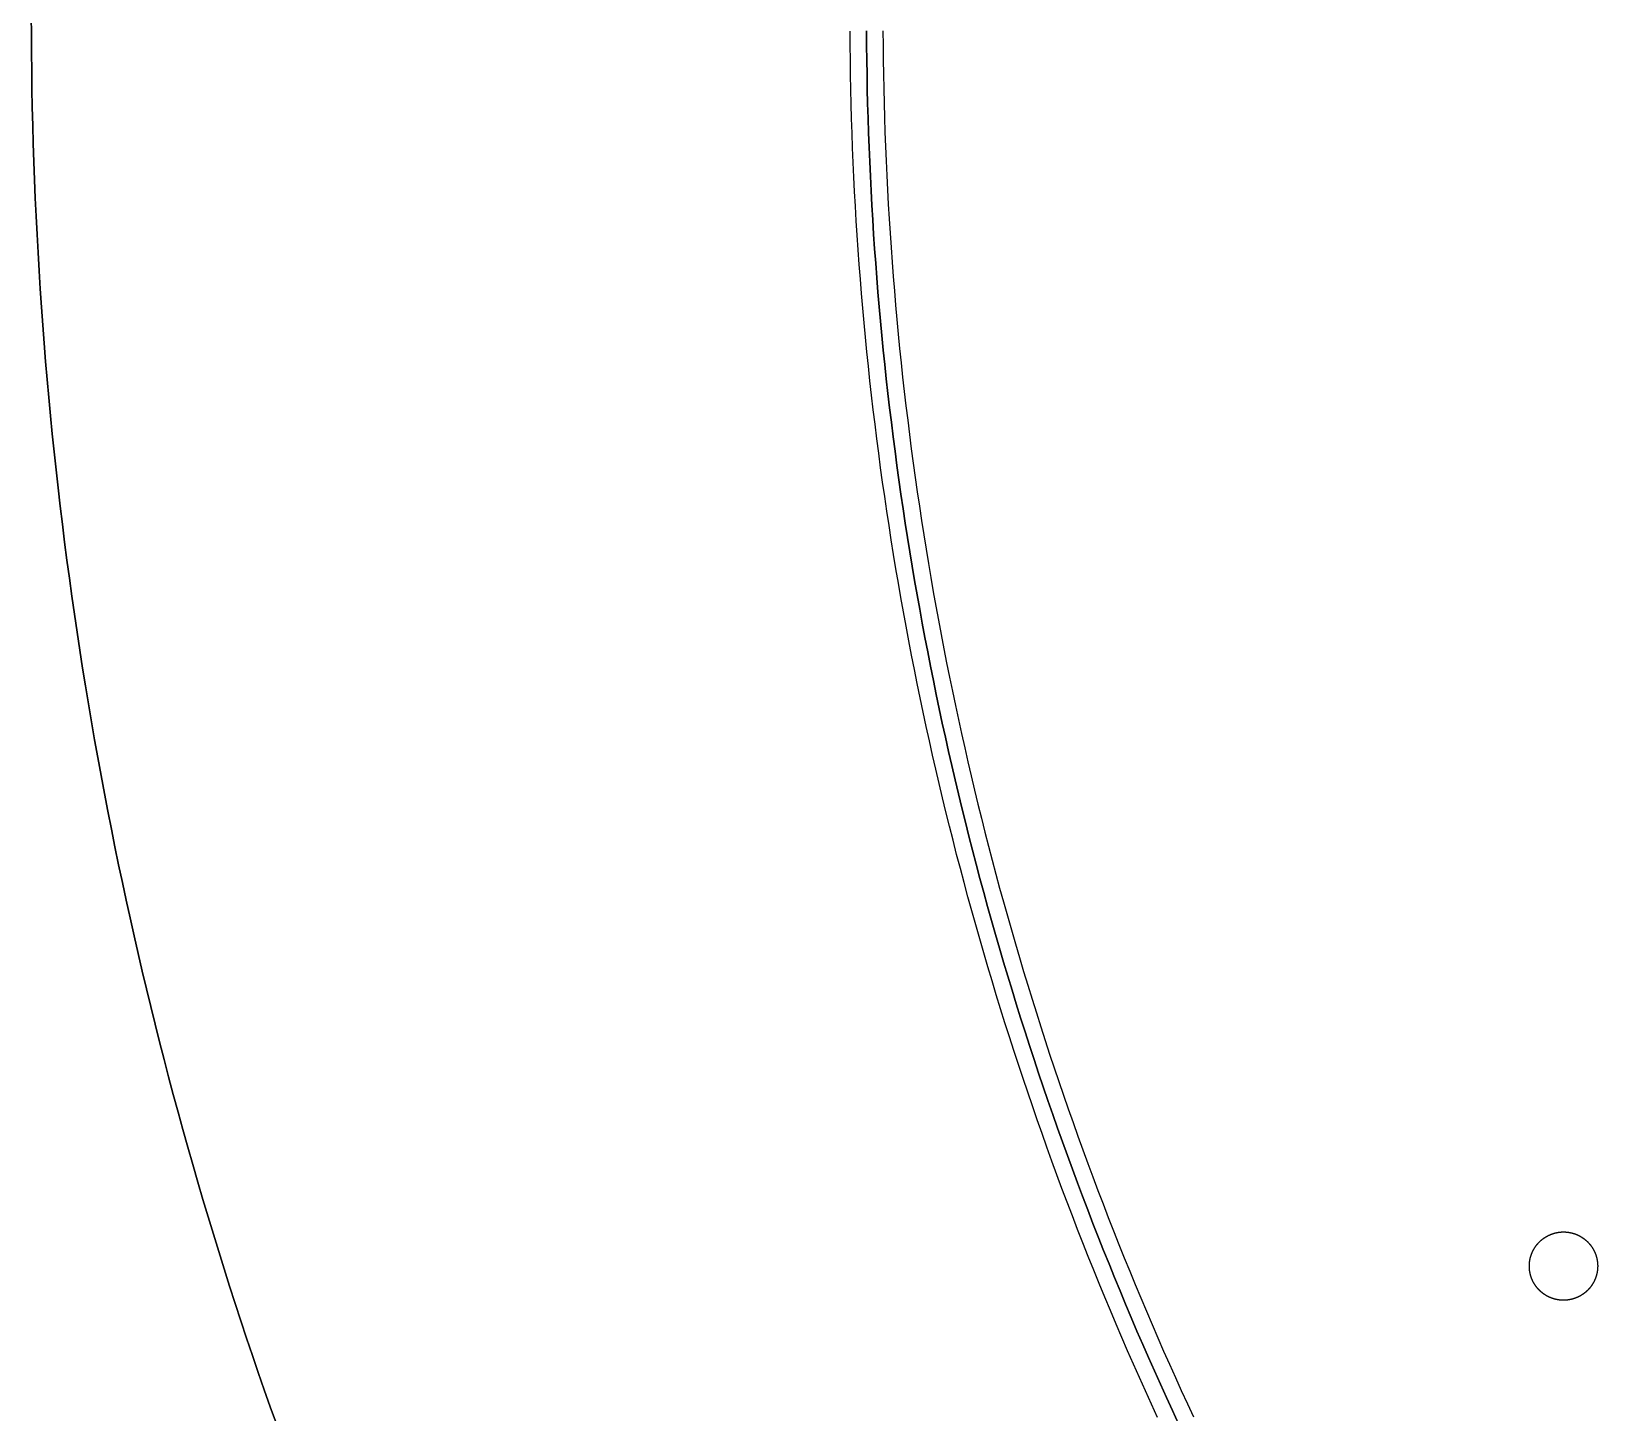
# Model space of a CAD drawing. Header units: millimetres. Extents: x -200 to 200, y -200 to 200.
# Drawn here: x -200 to -124.8, y -67 to -0.7 of the extents above; entities that cross this region are included whole.
import ezdxf

# ---------------------------------------------------------------- set-up
doc = ezdxf.new("R2010")
doc.units = ezdxf.units.MM
for name, color, linetype in [('DOTS_BLUE', 5, 'Continuous'), ('LINES', 6, 'Continuous'), ('OUTLINE', 7, 'Continuous'), ('ZONE_V1', 1, 'Continuous'), ('ZONE_V2', 2, 'Continuous')]:
    doc.layers.add(name, color=color, linetype=linetype)

msp = doc.modelspace()

# ---------------------------------------------------------------- linework, layer by layer
at = {"layer": 'DOTS_BLUE'}
msp.add_lwpolyline([(-124.778, -60.002), (-124.778, -60.009), (-124.778, -60.017), (-124.778, -60.024), (-124.778, -60.031), (-124.778, -60.038), (-124.779, -60.045), (-124.779, -60.052), (-124.779, -60.059), (-124.779, -60.067), (-124.78, -60.074), (-124.78, -60.081), (-124.781, -60.088), (-124.781, -60.095), (-124.781, -60.102), (-124.782, -60.109), (-124.782, -60.117), (-124.783, -60.124), (-124.784, -60.131), (-124.784, -60.138), (-124.785, -60.145), (-124.785, -60.152), (-124.786, -60.159), (-124.787, -60.166), (-124.788, -60.174), (-124.788, -60.181), (-124.789, -60.188), (-124.79, -60.195), (-124.791, -60.202), (-124.792, -60.209), (-124.793, -60.216), (-124.794, -60.223), (-124.795, -60.23), (-124.796, -60.237), (-124.797, -60.245), (-124.798, -60.252), (-124.799, -60.259), (-124.8, -60.266), (-124.802, -60.273), (-124.803, -60.28), (-124.804, -60.287), (-124.805, -60.294), (-124.807, -60.301), (-124.808, -60.308), (-124.809, -60.315), (-124.811, -60.322), (-124.812, -60.329), (-124.814, -60.336), (-124.815, -60.343), (-124.817, -60.35), (-124.818, -60.357), (-124.82, -60.364), (-124.822, -60.371), (-124.823, -60.378), (-124.825, -60.385), (-124.827, -60.392), (-124.828, -60.399), (-124.83, -60.406), (-124.832, -60.413), (-124.834, -60.419), (-124.836, -60.426), (-124.838, -60.433), (-124.839, -60.44), (-124.841, -60.447), (-124.843, -60.454), (-124.845, -60.461), (-124.847, -60.468), (-124.85, -60.475), (-124.852, -60.481), (-124.854, -60.488), (-124.856, -60.495), (-124.858, -60.502), (-124.86, -60.509), (-124.863, -60.515), (-124.865, -60.522), (-124.867, -60.529), (-124.87, -60.536), (-124.872, -60.542), (-124.874, -60.549), (-124.877, -60.556), (-124.879, -60.563), (-124.882, -60.569), (-124.884, -60.576), (-124.887, -60.583), (-124.889, -60.589), (-124.892, -60.596), (-124.895, -60.603), (-124.897, -60.609), (-124.9, -60.616), (-124.903, -60.623), (-124.905, -60.629), (-124.908, -60.636), (-124.911, -60.642), (-124.914, -60.649), (-124.917, -60.655), (-124.92, -60.662), (-124.923, -60.669), (-124.926, -60.675), (-124.929, -60.682), (-124.932, -60.688), (-124.935, -60.695), (-124.938, -60.701), (-124.941, -60.707), (-124.944, -60.714), (-124.947, -60.72), (-124.95, -60.727), (-124.953, -60.733), (-124.957, -60.74), (-124.96, -60.746), (-124.963, -60.752), (-124.966, -60.759), (-124.97, -60.765), (-124.973, -60.771), (-124.977, -60.778), (-124.98, -60.784), (-124.983, -60.79), (-124.987, -60.796), (-124.99, -60.803), (-124.994, -60.809), (-124.998, -60.815), (-125.001, -60.821), (-125.005, -60.827), (-125.008, -60.833), (-125.012, -60.84), (-125.016, -60.846), (-125.02, -60.852), (-125.023, -60.858), (-125.027, -60.864), (-125.031, -60.87), (-125.035, -60.876), (-125.039, -60.882), (-125.042, -60.888), (-125.046, -60.894), (-125.05, -60.9), (-125.054, -60.906), (-125.058, -60.912), (-125.062, -60.918), (-125.066, -60.924), (-125.07, -60.93), (-125.074, -60.936), (-125.079, -60.941), (-125.083, -60.947), (-125.087, -60.953), (-125.091, -60.959), (-125.095, -60.965), (-125.1, -60.97), (-125.104, -60.976), (-125.108, -60.982), (-125.112, -60.988), (-125.117, -60.993), (-125.121, -60.999), (-125.126, -61.005), (-125.13, -61.01), (-125.134, -61.016), (-125.139, -61.021), (-125.143, -61.027), (-125.148, -61.033), (-125.152, -61.038), (-125.157, -61.044), (-125.162, -61.049), (-125.166, -61.055), (-125.171, -61.06), (-125.175, -61.065), (-125.18, -61.071), (-125.185, -61.076), (-125.19, -61.082), (-125.194, -61.087), (-125.199, -61.092), (-125.204, -61.098), (-125.209, -61.103), (-125.214, -61.108), (-125.218, -61.113), (-125.223, -61.119), (-125.228, -61.124), (-125.233, -61.129), (-125.238, -61.134), (-125.243, -61.139), (-125.248, -61.144), (-125.253, -61.15), (-125.258, -61.155), (-125.263, -61.16), (-125.268, -61.165), (-125.273, -61.17), (-125.279, -61.175), (-125.284, -61.18), (-125.289, -61.185), (-125.294, -61.189), (-125.299, -61.194), (-125.305, -61.199), (-125.31, -61.204), (-125.315, -61.209), (-125.32, -61.214), (-125.326, -61.218), (-125.331, -61.223), (-125.337, -61.228), (-125.342, -61.233), (-125.347, -61.237), (-125.353, -61.242), (-125.358, -61.247), (-125.364, -61.251), (-125.369, -61.256), (-125.375, -61.26), (-125.38, -61.265), (-125.386, -61.269), (-125.391, -61.274), (-125.397, -61.278), (-125.403, -61.283), (-125.408, -61.287), (-125.414, -61.292), (-125.419, -61.296), (-125.425, -61.3), (-125.431, -61.305), (-125.437, -61.309), (-125.442, -61.313), (-125.448, -61.317), (-125.454, -61.322), (-125.46, -61.326), (-125.465, -61.33), (-125.471, -61.334), (-125.477, -61.338), (-125.483, -61.342), (-125.489, -61.346), (-125.495, -61.351), (-125.501, -61.355), (-125.507, -61.359), (-125.513, -61.362), (-125.519, -61.366), (-125.525, -61.37), (-125.531, -61.374), (-125.537, -61.378), (-125.543, -61.382), (-125.549, -61.386), (-125.555, -61.389), (-125.561, -61.393), (-125.567, -61.397), (-125.573, -61.401), (-125.579, -61.404), (-125.585, -61.408), (-125.592, -61.412), (-125.598, -61.415), (-125.604, -61.419), (-125.61, -61.422), (-125.616, -61.426), (-125.623, -61.429), (-125.629, -61.433), (-125.635, -61.436), (-125.642, -61.44), (-125.648, -61.443), (-125.654, -61.446), (-125.661, -61.45), (-125.667, -61.453), (-125.673, -61.456), (-125.68, -61.459), (-125.686, -61.463), (-125.692, -61.466), (-125.699, -61.469), (-125.705, -61.472), (-125.712, -61.475), (-125.718, -61.478), (-125.725, -61.481), (-125.731, -61.484), (-125.738, -61.487), (-125.744, -61.49), (-125.751, -61.493), (-125.757, -61.496), (-125.764, -61.499), (-125.77, -61.502), (-125.777, -61.505), (-125.784, -61.507), (-125.79, -61.51), (-125.797, -61.513), (-125.803, -61.515), (-125.81, -61.518), (-125.817, -61.521), (-125.823, -61.523), (-125.83, -61.526), (-125.837, -61.529), (-125.843, -61.531), (-125.85, -61.534), (-125.857, -61.536), (-125.864, -61.538), (-125.87, -61.541), (-125.877, -61.543), (-125.884, -61.546), (-125.891, -61.548), (-125.897, -61.55), (-125.904, -61.552), (-125.911, -61.555), (-125.918, -61.557), (-125.925, -61.559), (-125.931, -61.561), (-125.938, -61.563), (-125.945, -61.565), (-125.952, -61.567), (-125.959, -61.569), (-125.966, -61.571), (-125.973, -61.573), (-125.979, -61.575), (-125.986, -61.577), (-125.993, -61.579), (-126, -61.581), (-126.007, -61.583), (-126.014, -61.584), (-126.021, -61.586), (-126.028, -61.588), (-126.035, -61.59), (-126.042, -61.591), (-126.049, -61.593), (-126.056, -61.594), (-126.063, -61.596), (-126.07, -61.598), (-126.077, -61.599), (-126.084, -61.601), (-126.091, -61.602), (-126.098, -61.603), (-126.105, -61.605), (-126.112, -61.606), (-126.119, -61.607), (-126.126, -61.609), (-126.133, -61.61), (-126.14, -61.611), (-126.147, -61.612), (-126.154, -61.614), (-126.161, -61.615), (-126.168, -61.616), (-126.175, -61.617), (-126.182, -61.618), (-126.189, -61.619), (-126.197, -61.62), (-126.204, -61.621), (-126.211, -61.622), (-126.218, -61.623), (-126.225, -61.624), (-126.232, -61.624), (-126.239, -61.625), (-126.246, -61.626), (-126.253, -61.627), (-126.261, -61.627), (-126.268, -61.628), (-126.275, -61.629), (-126.282, -61.629), (-126.289, -61.63), (-126.296, -61.63), (-126.303, -61.631), (-126.31, -61.631), (-126.318, -61.632), (-126.325, -61.632), (-126.332, -61.633), (-126.339, -61.633), (-126.346, -61.633), (-126.353, -61.634), (-126.36, -61.634), (-126.368, -61.634), (-126.375, -61.634), (-126.382, -61.634), (-126.389, -61.635), (-126.396, -61.635), (-126.403, -61.635), (-126.411, -61.635), (-126.418, -61.635), (-126.425, -61.635), (-126.432, -61.635), (-126.439, -61.635), (-126.446, -61.635), (-126.453, -61.634), (-126.461, -61.634), (-126.468, -61.634), (-126.475, -61.634), (-126.482, -61.634), (-126.489, -61.633), (-126.496, -61.633), (-126.504, -61.633), (-126.511, -61.632), (-126.518, -61.632), (-126.525, -61.631), (-126.532, -61.631), (-126.539, -61.63), (-126.546, -61.63), (-126.553, -61.629), (-126.561, -61.629), (-126.568, -61.628), (-126.575, -61.627), (-126.582, -61.627), (-126.589, -61.626), (-126.596, -61.625), (-126.603, -61.624), (-126.61, -61.624), (-126.618, -61.623), (-126.625, -61.622), (-126.632, -61.621), (-126.639, -61.62), (-126.646, -61.619), (-126.653, -61.618), (-126.66, -61.617), (-126.667, -61.616), (-126.674, -61.615), (-126.681, -61.614), (-126.688, -61.612), (-126.695, -61.611), (-126.702, -61.61), (-126.709, -61.609), (-126.717, -61.607), (-126.724, -61.606), (-126.731, -61.605), (-126.738, -61.603), (-126.745, -61.602), (-126.752, -61.601), (-126.759, -61.599), (-126.766, -61.598), (-126.773, -61.596), (-126.78, -61.594), (-126.787, -61.593), (-126.794, -61.591), (-126.801, -61.59), (-126.807, -61.588), (-126.814, -61.586), (-126.821, -61.584), (-126.828, -61.583), (-126.835, -61.581), (-126.842, -61.579), (-126.849, -61.577), (-126.856, -61.575), (-126.863, -61.573), (-126.87, -61.571), (-126.877, -61.569), (-126.883, -61.567), (-126.89, -61.565), (-126.897, -61.563), (-126.904, -61.561), (-126.911, -61.559), (-126.918, -61.557), (-126.924, -61.555), (-126.931, -61.552), (-126.938, -61.55), (-126.945, -61.548), (-126.952, -61.546), (-126.958, -61.543), (-126.965, -61.541), (-126.972, -61.538), (-126.979, -61.536), (-126.985, -61.534), (-126.992, -61.531), (-126.999, -61.529), (-127.005, -61.526), (-127.012, -61.523), (-127.019, -61.521), (-127.025, -61.518), (-127.032, -61.515), (-127.039, -61.513), (-127.045, -61.51), (-127.052, -61.507), (-127.058, -61.505), (-127.065, -61.502), (-127.072, -61.499), (-127.078, -61.496), (-127.085, -61.493), (-127.091, -61.49), (-127.098, -61.487), (-127.104, -61.484), (-127.111, -61.481), (-127.117, -61.478), (-127.124, -61.475), (-127.13, -61.472), (-127.137, -61.469), (-127.143, -61.466), (-127.149, -61.463), (-127.156, -61.459), (-127.162, -61.456), (-127.169, -61.453), (-127.175, -61.45), (-127.181, -61.446), (-127.188, -61.443), (-127.194, -61.44), (-127.2, -61.436), (-127.206, -61.433), (-127.213, -61.429), (-127.219, -61.426), (-127.225, -61.422), (-127.231, -61.419), (-127.238, -61.415), (-127.244, -61.412), (-127.25, -61.408), (-127.256, -61.404), (-127.262, -61.401), (-127.268, -61.397), (-127.274, -61.393), (-127.281, -61.389), (-127.287, -61.386), (-127.293, -61.382), (-127.299, -61.378), (-127.305, -61.374), (-127.311, -61.37), (-127.317, -61.366), (-127.323, -61.362), (-127.329, -61.359), (-127.335, -61.355), (-127.341, -61.351), (-127.346, -61.346), (-127.352, -61.342), (-127.358, -61.338), (-127.364, -61.334), (-127.37, -61.33), (-127.376, -61.326), (-127.382, -61.322), (-127.387, -61.317), (-127.393, -61.313), (-127.399, -61.309), (-127.405, -61.305), (-127.41, -61.3), (-127.416, -61.296), (-127.422, -61.292), (-127.427, -61.287), (-127.433, -61.283), (-127.438, -61.278), (-127.444, -61.274), (-127.45, -61.269), (-127.455, -61.265), (-127.461, -61.26), (-127.466, -61.256), (-127.472, -61.251), (-127.477, -61.247), (-127.483, -61.242), (-127.488, -61.237), (-127.494, -61.233), (-127.499, -61.228), (-127.504, -61.223), (-127.51, -61.218), (-127.515, -61.214), (-127.52, -61.209), (-127.526, -61.204), (-127.531, -61.199), (-127.536, -61.194), (-127.541, -61.189), (-127.546, -61.185), (-127.552, -61.18), (-127.557, -61.175), (-127.562, -61.17), (-127.567, -61.165), (-127.572, -61.16), (-127.577, -61.155), (-127.582, -61.15), (-127.587, -61.144), (-127.592, -61.139), (-127.597, -61.134), (-127.602, -61.129), (-127.607, -61.124), (-127.612, -61.119), (-127.617, -61.113), (-127.622, -61.108), (-127.627, -61.103), (-127.632, -61.098), (-127.636, -61.092), (-127.641, -61.087), (-127.646, -61.082), (-127.651, -61.076), (-127.655, -61.071), (-127.66, -61.065), (-127.665, -61.06), (-127.669, -61.055), (-127.674, -61.049), (-127.678, -61.044), (-127.683, -61.038), (-127.688, -61.033), (-127.692, -61.027), (-127.697, -61.021), (-127.701, -61.016), (-127.705, -61.01), (-127.71, -61.005), (-127.714, -60.999), (-127.719, -60.993), (-127.723, -60.988), (-127.727, -60.982), (-127.732, -60.976), (-127.736, -60.97), (-127.74, -60.965), (-127.744, -60.959), (-127.749, -60.953), (-127.753, -60.947), (-127.757, -60.941), (-127.761, -60.936), (-127.765, -60.93), (-127.769, -60.924), (-127.773, -60.918), (-127.777, -60.912), (-127.781, -60.906), (-127.785, -60.9), (-127.789, -60.894), (-127.793, -60.888), (-127.797, -60.882), (-127.801, -60.876), (-127.805, -60.87), (-127.808, -60.864), (-127.812, -60.858), (-127.816, -60.852), (-127.82, -60.846), (-127.823, -60.84), (-127.827, -60.833), (-127.831, -60.827), (-127.834, -60.821), (-127.838, -60.815), (-127.841, -60.809), (-127.845, -60.803), (-127.848, -60.796), (-127.852, -60.79), (-127.855, -60.784), (-127.859, -60.778), (-127.862, -60.771), (-127.866, -60.765), (-127.869, -60.759), (-127.872, -60.752), (-127.876, -60.746), (-127.879, -60.74), (-127.882, -60.733), (-127.885, -60.727), (-127.888, -60.72), (-127.892, -60.714), (-127.895, -60.707), (-127.898, -60.701), (-127.901, -60.695), (-127.904, -60.688), (-127.907, -60.682), (-127.91, -60.675), (-127.913, -60.669), (-127.916, -60.662), (-127.919, -60.655), (-127.921, -60.649), (-127.924, -60.642), (-127.927, -60.636), (-127.93, -60.629), (-127.933, -60.623), (-127.935, -60.616), (-127.938, -60.609), (-127.941, -60.603), (-127.943, -60.596), (-127.946, -60.589), (-127.949, -60.583), (-127.951, -60.576), (-127.954, -60.569), (-127.956, -60.563), (-127.959, -60.556), (-127.961, -60.549), (-127.963, -60.542), (-127.966, -60.536), (-127.968, -60.529), (-127.97, -60.522), (-127.973, -60.515), (-127.975, -60.509), (-127.977, -60.502), (-127.979, -60.495), (-127.982, -60.488), (-127.984, -60.481), (-127.986, -60.475), (-127.988, -60.468), (-127.99, -60.461), (-127.992, -60.454), (-127.994, -60.447), (-127.996, -60.44), (-127.998, -60.433), (-128, -60.426), (-128.002, -60.419), (-128.003, -60.413), (-128.005, -60.406), (-128.007, -60.399), (-128.009, -60.392), (-128.011, -60.385), (-128.012, -60.378), (-128.014, -60.371), (-128.015, -60.364), (-128.017, -60.357), (-128.019, -60.35), (-128.02, -60.343), (-128.022, -60.336), (-128.023, -60.329), (-128.025, -60.322), (-128.026, -60.315), (-128.027, -60.308), (-128.029, -60.301), (-128.03, -60.294), (-128.031, -60.287), (-128.033, -60.28), (-128.034, -60.273), (-128.035, -60.266), (-128.036, -60.259), (-128.037, -60.252), (-128.038, -60.245), (-128.039, -60.237), (-128.041, -60.23), (-128.042, -60.223), (-128.043, -60.216), (-128.043, -60.209), (-128.044, -60.202), (-128.045, -60.195), (-128.046, -60.188), (-128.047, -60.181), (-128.048, -60.174), (-128.049, -60.166), (-128.049, -60.159), (-128.05, -60.152), (-128.051, -60.145), (-128.051, -60.138), (-128.052, -60.131), (-128.052, -60.124), (-128.053, -60.117), (-128.054, -60.109), (-128.054, -60.102), (-128.054, -60.095), (-128.055, -60.088), (-128.055, -60.081), (-128.056, -60.074), (-128.056, -60.067), (-128.056, -60.059), (-128.057, -60.052), (-128.057, -60.045), (-128.057, -60.038), (-128.057, -60.031), (-128.057, -60.024), (-128.057, -60.017), (-128.057, -60.009), (-128.057, -60.002), (-128.058, -59.995), (-128.057, -59.988), (-128.057, -59.981), (-128.057, -59.974), (-128.057, -59.966), (-128.057, -59.959), (-128.057, -59.952), (-128.057, -59.945), (-128.057, -59.938), (-128.056, -59.931), (-128.056, -59.924), (-128.056, -59.916), (-128.055, -59.909), (-128.055, -59.902), (-128.054, -59.895), (-128.054, -59.888), (-128.054, -59.881), (-128.053, -59.874), (-128.052, -59.866), (-128.052, -59.859), (-128.051, -59.852), (-128.051, -59.845), (-128.05, -59.838), (-128.049, -59.831), (-128.049, -59.824), (-128.048, -59.817), (-128.047, -59.809), (-128.046, -59.802), (-128.045, -59.795), (-128.044, -59.788), (-128.043, -59.781), (-128.043, -59.774), (-128.042, -59.767), (-128.041, -59.76), (-128.039, -59.753), (-128.038, -59.746), (-128.037, -59.739), (-128.036, -59.731), (-128.035, -59.724), (-128.034, -59.717), (-128.033, -59.71), (-128.031, -59.703), (-128.03, -59.696), (-128.029, -59.689), (-128.027, -59.682), (-128.026, -59.675), (-128.025, -59.668), (-128.023, -59.661), (-128.022, -59.654), (-128.02, -59.647), (-128.019, -59.64), (-128.017, -59.633), (-128.015, -59.626), (-128.014, -59.619), (-128.012, -59.612), (-128.011, -59.605), (-128.009, -59.598), (-128.007, -59.591), (-128.005, -59.584), (-128.003, -59.578), (-128.002, -59.571), (-128, -59.564), (-127.998, -59.557), (-127.996, -59.55), (-127.994, -59.543), (-127.992, -59.536), (-127.99, -59.529), (-127.988, -59.522), (-127.986, -59.516), (-127.984, -59.509), (-127.982, -59.502), (-127.979, -59.495), (-127.977, -59.488), (-127.975, -59.482), (-127.973, -59.475), (-127.97, -59.468), (-127.968, -59.461), (-127.966, -59.454), (-127.963, -59.448), (-127.961, -59.441), (-127.959, -59.434), (-127.956, -59.428), (-127.954, -59.421), (-127.951, -59.414), (-127.949, -59.407), (-127.946, -59.401), (-127.943, -59.394), (-127.941, -59.387), (-127.938, -59.381), (-127.935, -59.374), (-127.933, -59.368), (-127.93, -59.361), (-127.927, -59.354), (-127.924, -59.348), (-127.921, -59.341), (-127.919, -59.335), (-127.916, -59.328), (-127.913, -59.322), (-127.91, -59.315), (-127.907, -59.309), (-127.904, -59.302), (-127.901, -59.296), (-127.898, -59.289), (-127.895, -59.283), (-127.892, -59.276), (-127.888, -59.27), (-127.885, -59.263), (-127.882, -59.257), (-127.879, -59.251), (-127.876, -59.244), (-127.872, -59.238), (-127.869, -59.232), (-127.866, -59.225), (-127.862, -59.219), (-127.859, -59.213), (-127.855, -59.206), (-127.852, -59.2), (-127.848, -59.194), (-127.845, -59.188), (-127.841, -59.181), (-127.838, -59.175), (-127.834, -59.169), (-127.831, -59.163), (-127.827, -59.157), (-127.823, -59.151), (-127.82, -59.144), (-127.816, -59.138), (-127.812, -59.132), (-127.808, -59.126), (-127.805, -59.12), (-127.801, -59.114), (-127.797, -59.108), (-127.793, -59.102), (-127.789, -59.096), (-127.785, -59.09), (-127.781, -59.084), (-127.777, -59.078), (-127.773, -59.072), (-127.769, -59.066), (-127.765, -59.06), (-127.761, -59.055), (-127.757, -59.049), (-127.753, -59.043), (-127.749, -59.037), (-127.744, -59.031), (-127.74, -59.025), (-127.736, -59.02), (-127.732, -59.014), (-127.727, -59.008), (-127.723, -59.003), (-127.719, -58.997), (-127.714, -58.991), (-127.71, -58.986), (-127.705, -58.98), (-127.701, -58.974), (-127.697, -58.969), (-127.692, -58.963), (-127.688, -58.958), (-127.683, -58.952), (-127.678, -58.947), (-127.674, -58.941), (-127.669, -58.936), (-127.665, -58.93), (-127.66, -58.925), (-127.655, -58.919), (-127.651, -58.914), (-127.646, -58.909), (-127.641, -58.903), (-127.636, -58.898), (-127.632, -58.893), (-127.627, -58.887), (-127.622, -58.882), (-127.617, -58.877), (-127.612, -58.872), (-127.607, -58.866), (-127.602, -58.861), (-127.597, -58.856), (-127.592, -58.851), (-127.587, -58.846), (-127.582, -58.841), (-127.577, -58.836), (-127.572, -58.831), (-127.567, -58.825), (-127.562, -58.82), (-127.557, -58.815), (-127.552, -58.811), (-127.546, -58.806), (-127.541, -58.801), (-127.536, -58.796), (-127.531, -58.791), (-127.526, -58.786), (-127.52, -58.781), (-127.515, -58.776), (-127.51, -58.772), (-127.504, -58.767), (-127.499, -58.762), (-127.494, -58.757), (-127.488, -58.753), (-127.483, -58.748), (-127.477, -58.744), (-127.472, -58.739), (-127.466, -58.734), (-127.461, -58.73), (-127.455, -58.725), (-127.45, -58.721), (-127.444, -58.716), (-127.438, -58.712), (-127.433, -58.707), (-127.427, -58.703), (-127.422, -58.698), (-127.416, -58.694), (-127.41, -58.69), (-127.405, -58.685), (-127.399, -58.681), (-127.393, -58.677), (-127.387, -58.673), (-127.382, -58.668), (-127.376, -58.664), (-127.37, -58.66), (-127.364, -58.656), (-127.358, -58.652), (-127.352, -58.648), (-127.346, -58.644), (-127.341, -58.64), (-127.335, -58.636), (-127.329, -58.632), (-127.323, -58.628), (-127.317, -58.624), (-127.311, -58.62), (-127.305, -58.616), (-127.299, -58.612), (-127.293, -58.608), (-127.287, -58.604), (-127.281, -58.601), (-127.274, -58.597), (-127.268, -58.593), (-127.262, -58.589), (-127.256, -58.586), (-127.25, -58.582), (-127.244, -58.579), (-127.238, -58.575), (-127.231, -58.571), (-127.225, -58.568), (-127.219, -58.564), (-127.213, -58.561), (-127.206, -58.557), (-127.2, -58.554), (-127.194, -58.551), (-127.188, -58.547), (-127.181, -58.544), (-127.175, -58.541), (-127.169, -58.537), (-127.162, -58.534), (-127.156, -58.531), (-127.149, -58.528), (-127.143, -58.524), (-127.137, -58.521), (-127.13, -58.518), (-127.124, -58.515), (-127.117, -58.512), (-127.111, -58.509), (-127.104, -58.506), (-127.098, -58.503), (-127.091, -58.5), (-127.085, -58.497), (-127.078, -58.494), (-127.072, -58.491), (-127.065, -58.488), (-127.058, -58.486), (-127.052, -58.483), (-127.045, -58.48), (-127.039, -58.477), (-127.032, -58.475), (-127.025, -58.472), (-127.019, -58.469), (-127.012, -58.467), (-127.005, -58.464), (-126.999, -58.462), (-126.992, -58.459), (-126.985, -58.457), (-126.979, -58.454), (-126.972, -58.452), (-126.965, -58.449), (-126.958, -58.447), (-126.952, -58.445), (-126.945, -58.442), (-126.938, -58.44), (-126.931, -58.438), (-126.924, -58.436), (-126.918, -58.433), (-126.911, -58.431), (-126.904, -58.429), (-126.897, -58.427), (-126.89, -58.425), (-126.883, -58.423), (-126.877, -58.421), (-126.87, -58.419), (-126.863, -58.417), (-126.856, -58.415), (-126.849, -58.413), (-126.842, -58.411), (-126.835, -58.409), (-126.828, -58.407), (-126.821, -58.406), (-126.814, -58.404), (-126.807, -58.402), (-126.801, -58.401), (-126.794, -58.399), (-126.787, -58.397), (-126.78, -58.396), (-126.773, -58.394), (-126.766, -58.393), (-126.759, -58.391), (-126.752, -58.39), (-126.745, -58.388), (-126.738, -58.387), (-126.731, -58.385), (-126.724, -58.384), (-126.717, -58.383), (-126.709, -58.381), (-126.702, -58.38), (-126.695, -58.379), (-126.688, -58.378), (-126.681, -58.377), (-126.674, -58.375), (-126.667, -58.374), (-126.66, -58.373), (-126.653, -58.372), (-126.646, -58.371), (-126.639, -58.37), (-126.632, -58.369), (-126.625, -58.368), (-126.618, -58.367), (-126.61, -58.367), (-126.603, -58.366), (-126.596, -58.365), (-126.589, -58.364), (-126.582, -58.364), (-126.575, -58.363), (-126.568, -58.362), (-126.561, -58.362), (-126.553, -58.361), (-126.546, -58.36), (-126.539, -58.36), (-126.532, -58.359), (-126.525, -58.359), (-126.518, -58.358), (-126.511, -58.358), (-126.504, -58.358), (-126.496, -58.357), (-126.489, -58.357), (-126.482, -58.357), (-126.475, -58.356), (-126.468, -58.356), (-126.461, -58.356), (-126.453, -58.356), (-126.446, -58.356), (-126.439, -58.355), (-126.432, -58.355), (-126.425, -58.355), (-126.418, -58.355), (-126.411, -58.355), (-126.403, -58.355), (-126.396, -58.355), (-126.389, -58.356), (-126.382, -58.356), (-126.375, -58.356), (-126.368, -58.356), (-126.36, -58.356), (-126.353, -58.357), (-126.346, -58.357), (-126.339, -58.357), (-126.332, -58.358), (-126.325, -58.358), (-126.318, -58.358), (-126.31, -58.359), (-126.303, -58.359), (-126.296, -58.36), (-126.289, -58.36), (-126.282, -58.361), (-126.275, -58.362), (-126.268, -58.362), (-126.261, -58.363), (-126.253, -58.364), (-126.246, -58.364), (-126.239, -58.365), (-126.232, -58.366), (-126.225, -58.367), (-126.218, -58.367), (-126.211, -58.368), (-126.204, -58.369), (-126.197, -58.37), (-126.189, -58.371), (-126.182, -58.372), (-126.175, -58.373), (-126.168, -58.374), (-126.161, -58.375), (-126.154, -58.377), (-126.147, -58.378), (-126.14, -58.379), (-126.133, -58.38), (-126.126, -58.381), (-126.119, -58.383), (-126.112, -58.384), (-126.105, -58.385), (-126.098, -58.387), (-126.091, -58.388), (-126.084, -58.39), (-126.077, -58.391), (-126.07, -58.393), (-126.063, -58.394), (-126.056, -58.396), (-126.049, -58.397), (-126.042, -58.399), (-126.035, -58.401), (-126.028, -58.402), (-126.021, -58.404), (-126.014, -58.406), (-126.007, -58.407), (-126, -58.409), (-125.993, -58.411), (-125.986, -58.413), (-125.979, -58.415), (-125.973, -58.417), (-125.966, -58.419), (-125.959, -58.421), (-125.952, -58.423), (-125.945, -58.425), (-125.938, -58.427), (-125.931, -58.429), (-125.925, -58.431), (-125.918, -58.433), (-125.911, -58.436), (-125.904, -58.438), (-125.897, -58.44), (-125.891, -58.442), (-125.884, -58.445), (-125.877, -58.447), (-125.87, -58.449), (-125.864, -58.452), (-125.857, -58.454), (-125.85, -58.457), (-125.843, -58.459), (-125.837, -58.462), (-125.83, -58.464), (-125.823, -58.467), (-125.817, -58.469), (-125.81, -58.472), (-125.803, -58.475), (-125.797, -58.477), (-125.79, -58.48), (-125.784, -58.483), (-125.777, -58.486), (-125.77, -58.488), (-125.764, -58.491), (-125.757, -58.494), (-125.751, -58.497), (-125.744, -58.5), (-125.738, -58.503), (-125.731, -58.506), (-125.725, -58.509), (-125.718, -58.512), (-125.712, -58.515), (-125.705, -58.518), (-125.699, -58.521), (-125.692, -58.524), (-125.686, -58.528), (-125.68, -58.531), (-125.673, -58.534), (-125.667, -58.537), (-125.661, -58.541), (-125.654, -58.544), (-125.648, -58.547), (-125.642, -58.551), (-125.635, -58.554), (-125.629, -58.557), (-125.623, -58.561), (-125.616, -58.564), (-125.61, -58.568), (-125.604, -58.571), (-125.598, -58.575), (-125.592, -58.579), (-125.585, -58.582), (-125.579, -58.586), (-125.573, -58.589), (-125.567, -58.593), (-125.561, -58.597), (-125.555, -58.601), (-125.549, -58.604), (-125.543, -58.608), (-125.537, -58.612), (-125.531, -58.616), (-125.525, -58.62), (-125.519, -58.624), (-125.513, -58.628), (-125.507, -58.632), (-125.501, -58.636), (-125.495, -58.64), (-125.489, -58.644), (-125.483, -58.648), (-125.477, -58.652), (-125.471, -58.656), (-125.465, -58.66), (-125.46, -58.664), (-125.454, -58.668), (-125.448, -58.673), (-125.442, -58.677), (-125.437, -58.681), (-125.431, -58.685), (-125.425, -58.69), (-125.419, -58.694), (-125.414, -58.698), (-125.408, -58.703), (-125.403, -58.707), (-125.397, -58.712), (-125.391, -58.716), (-125.386, -58.721), (-125.38, -58.725), (-125.375, -58.73), (-125.369, -58.734), (-125.364, -58.739), (-125.358, -58.744), (-125.353, -58.748), (-125.347, -58.753), (-125.342, -58.757), (-125.337, -58.762), (-125.331, -58.767), (-125.326, -58.772), (-125.32, -58.776), (-125.315, -58.781), (-125.31, -58.786), (-125.305, -58.791), (-125.299, -58.796), (-125.294, -58.801), (-125.289, -58.806), (-125.284, -58.811), (-125.279, -58.815), (-125.273, -58.82), (-125.268, -58.825), (-125.263, -58.831), (-125.258, -58.836), (-125.253, -58.841), (-125.248, -58.846), (-125.243, -58.851), (-125.238, -58.856), (-125.233, -58.861), (-125.228, -58.866), (-125.223, -58.872), (-125.218, -58.877), (-125.214, -58.882), (-125.209, -58.887), (-125.204, -58.893), (-125.199, -58.898), (-125.194, -58.903), (-125.19, -58.909), (-125.185, -58.914), (-125.18, -58.919), (-125.175, -58.925), (-125.171, -58.93), (-125.166, -58.936), (-125.162, -58.941), (-125.157, -58.947), (-125.152, -58.952), (-125.148, -58.958), (-125.143, -58.963), (-125.139, -58.969), (-125.134, -58.974), (-125.13, -58.98), (-125.126, -58.986), (-125.121, -58.991), (-125.117, -58.997), (-125.112, -59.003), (-125.108, -59.008), (-125.104, -59.014), (-125.1, -59.02), (-125.095, -59.025), (-125.091, -59.031), (-125.087, -59.037), (-125.083, -59.043), (-125.079, -59.049), (-125.074, -59.055), (-125.07, -59.06), (-125.066, -59.066), (-125.062, -59.072), (-125.058, -59.078), (-125.054, -59.084), (-125.05, -59.09), (-125.046, -59.096), (-125.042, -59.102), (-125.039, -59.108), (-125.035, -59.114), (-125.031, -59.12), (-125.027, -59.126), (-125.023, -59.132), (-125.02, -59.138), (-125.016, -59.144), (-125.012, -59.151), (-125.008, -59.157), (-125.005, -59.163), (-125.001, -59.169), (-124.998, -59.175), (-124.994, -59.181), (-124.99, -59.188), (-124.987, -59.194), (-124.983, -59.2), (-124.98, -59.206), (-124.977, -59.213), (-124.973, -59.219), (-124.97, -59.225), (-124.966, -59.232), (-124.963, -59.238), (-124.96, -59.244), (-124.957, -59.251), (-124.953, -59.257), (-124.95, -59.263), (-124.947, -59.27), (-124.944, -59.276), (-124.941, -59.283), (-124.938, -59.289), (-124.935, -59.296), (-124.932, -59.302), (-124.929, -59.309), (-124.926, -59.315), (-124.923, -59.322), (-124.92, -59.328), (-124.917, -59.335), (-124.914, -59.341), (-124.911, -59.348), (-124.908, -59.354), (-124.905, -59.361), (-124.903, -59.368), (-124.9, -59.374), (-124.897, -59.381), (-124.895, -59.387), (-124.892, -59.394), (-124.889, -59.401), (-124.887, -59.407), (-124.884, -59.414), (-124.882, -59.421), (-124.879, -59.428), (-124.877, -59.434), (-124.874, -59.441), (-124.872, -59.448), (-124.87, -59.454), (-124.867, -59.461), (-124.865, -59.468), (-124.863, -59.475), (-124.86, -59.482), (-124.858, -59.488), (-124.856, -59.495), (-124.854, -59.502), (-124.852, -59.509), (-124.85, -59.516), (-124.847, -59.522), (-124.845, -59.529), (-124.843, -59.536), (-124.841, -59.543), (-124.839, -59.55), (-124.838, -59.557), (-124.836, -59.564), (-124.834, -59.571), (-124.832, -59.578), (-124.83, -59.584), (-124.828, -59.591), (-124.827, -59.598), (-124.825, -59.605), (-124.823, -59.612), (-124.822, -59.619), (-124.82, -59.626), (-124.818, -59.633), (-124.817, -59.64), (-124.815, -59.647), (-124.814, -59.654), (-124.812, -59.661), (-124.811, -59.668), (-124.809, -59.675), (-124.808, -59.682), (-124.807, -59.689), (-124.805, -59.696), (-124.804, -59.703), (-124.803, -59.71), (-124.802, -59.717), (-124.8, -59.724), (-124.799, -59.731), (-124.798, -59.739), (-124.797, -59.746), (-124.796, -59.753), (-124.795, -59.76), (-124.794, -59.767), (-124.793, -59.774), (-124.792, -59.781), (-124.791, -59.788), (-124.79, -59.795), (-124.789, -59.802), (-124.788, -59.809), (-124.788, -59.817), (-124.787, -59.824), (-124.786, -59.831), (-124.785, -59.838), (-124.785, -59.845), (-124.784, -59.852), (-124.784, -59.859), (-124.783, -59.866), (-124.782, -59.874), (-124.782, -59.881), (-124.781, -59.888), (-124.781, -59.895), (-124.781, -59.902), (-124.78, -59.909), (-124.78, -59.916), (-124.779, -59.924), (-124.779, -59.931), (-124.779, -59.938), (-124.779, -59.945), (-124.778, -59.952), (-124.778, -59.959), (-124.778, -59.966), (-124.778, -59.974), (-124.778, -59.981), (-124.778, -59.988), (-124.778, -59.995), (-124.778, -60.002)], close=True, dxfattribs=at)
at = {"layer": 'LINES'}
for points in [[(-145.911, -67.266), (-146.203, -66.629), (-146.493, -65.99), (-146.779, -65.35), (-147.063, -64.709), (-147.344, -64.067), (-147.622, -63.423), (-147.897, -62.779), (-148.17, -62.133), (-148.44, -61.486), (-148.707, -60.837), (-148.971, -60.188), (-149.232, -59.537), (-149.49, -58.886), (-149.746, -58.233), (-149.998, -57.579), (-150.248, -56.924), (-150.495, -56.268), (-150.739, -55.611), (-150.98, -54.952), (-151.219, -54.293), (-151.454, -53.633), (-151.687, -52.971), (-151.916, -52.309), (-152.143, -51.646), (-152.367, -50.981), (-152.588, -50.316), (-152.806, -49.65), (-153.021, -48.983), (-153.234, -48.314), (-153.443, -47.645), (-153.649, -46.975), (-153.853, -46.304), (-154.053, -45.633), (-154.251, -44.96), (-154.446, -44.287), (-154.638, -43.612), (-154.826, -42.937), (-155.012, -42.261), (-155.195, -41.584), (-155.375, -40.907), (-155.552, -40.229), (-155.726, -39.549), (-155.897, -38.87), (-156.065, -38.189), (-156.231, -37.508), (-156.393, -36.826), (-156.552, -36.143), (-156.708, -35.459), (-156.861, -34.775), (-157.012, -34.091), (-157.159, -33.405), (-157.303, -32.719), (-157.444, -32.032), (-157.583, -31.345), (-157.718, -30.657), (-157.85, -29.969), (-157.979, -29.28), (-158.106, -28.59), (-158.229, -27.9), (-158.349, -27.209), (-158.466, -26.518), (-158.581, -25.826), (-158.692, -25.134), (-158.8, -24.442), (-158.905, -23.749), (-159.007, -23.055), (-159.106, -22.361), (-159.202, -21.666), (-159.295, -20.972), (-159.385, -20.276), (-159.472, -19.581), (-159.556, -18.885), (-159.637, -18.188), (-159.715, -17.492), (-159.79, -16.795), (-159.862, -16.097), (-159.93, -15.4), (-159.996, -14.702), (-160.059, -14.003), (-160.118, -13.305), (-160.175, -12.606), (-160.228, -11.907), (-160.279, -11.208), (-160.326, -10.508), (-160.37, -9.809), (-160.412, -9.109), (-160.45, -8.409), (-160.485, -7.709), (-160.517, -7.008), (-160.546, -6.308), (-160.572, -5.607), (-160.595, -4.907), (-160.615, -4.206), (-160.632, -3.505), (-160.645, -2.804), (-160.656, -2.103), (-160.664, -1.402), (-160.668, -0.701)], [(-159.089, -0.694), (-159.084, -1.388), (-159.076, -2.082), (-159.066, -2.777), (-159.052, -3.471), (-159.036, -4.164), (-159.016, -4.858), (-158.993, -5.552), (-158.967, -6.246), (-158.939, -6.939), (-158.907, -7.633), (-158.872, -8.326), (-158.834, -9.019), (-158.793, -9.712), (-158.749, -10.405), (-158.703, -11.098), (-158.653, -11.79), (-158.6, -12.482), (-158.544, -13.174), (-158.485, -13.866), (-158.423, -14.557), (-158.358, -15.248), (-158.29, -15.939), (-158.219, -16.629), (-158.145, -17.32), (-158.067, -18.01), (-157.987, -18.699), (-157.904, -19.388), (-157.818, -20.077), (-157.729, -20.765), (-157.637, -21.453), (-157.542, -22.141), (-157.444, -22.828), (-157.343, -23.515), (-157.239, -24.201), (-157.131, -24.887), (-157.021, -25.573), (-156.908, -26.257), (-156.792, -26.942), (-156.673, -27.626), (-156.551, -28.309), (-156.426, -28.992), (-156.298, -29.674), (-156.167, -30.356), (-156.033, -31.037), (-155.896, -31.717), (-155.756, -32.397), (-155.614, -33.077), (-155.468, -33.755), (-155.319, -34.433), (-155.167, -35.111), (-155.013, -35.787), (-154.855, -36.464), (-154.694, -37.139), (-154.531, -37.813), (-154.364, -38.487), (-154.195, -39.161), (-154.023, -39.833), (-153.847, -40.505), (-153.669, -41.176), (-153.488, -41.846), (-153.304, -42.515), (-153.117, -43.183), (-152.927, -43.851), (-152.734, -44.518), (-152.539, -45.184), (-152.34, -45.849), (-152.139, -46.513), (-151.934, -47.177), (-151.727, -47.839), (-151.517, -48.501), (-151.304, -49.162), (-151.088, -49.821), (-150.869, -50.48), (-150.647, -51.138), (-150.423, -51.795), (-150.195, -52.451), (-149.965, -53.105), (-149.732, -53.759), (-149.496, -54.412), (-149.257, -55.064), (-149.015, -55.715), (-148.771, -56.364), (-148.523, -57.013), (-148.273, -57.66), (-148.02, -58.307), (-147.764, -58.952), (-147.506, -59.596), (-147.244, -60.239), (-146.98, -60.881), (-146.713, -61.522), (-146.443, -62.161), (-146.171, -62.8), (-145.895, -63.437), (-145.617, -64.073), (-145.336, -64.708), (-145.052, -65.341), (-144.766, -65.974), (-144.477, -66.605), (-144.185, -67.234)]]:
    msp.add_lwpolyline(points, dxfattribs=at)
at = {"layer": 'OUTLINE'}
msp.add_lwpolyline([(-199.976, 0), (-199.974, -0.873), (-199.968, -1.745), (-199.959, -2.618), (-199.946, -3.49), (-199.928, -4.362), (-199.907, -5.235), (-199.883, -6.107), (-199.854, -6.979), (-199.822, -7.851), (-199.786, -8.723), (-199.746, -9.594), (-199.702, -10.466), (-199.654, -11.337), (-199.603, -12.208), (-199.548, -13.079), (-199.489, -13.95), (-199.426, -14.82), (-199.36, -15.69), (-199.289, -16.56), (-199.215, -17.429), (-199.137, -18.298), (-199.055, -19.167), (-198.97, -20.035), (-198.881, -20.903), (-198.787, -21.771), (-198.691, -22.638), (-198.59, -23.505), (-198.485, -24.371), (-198.377, -25.237), (-198.265, -26.102), (-198.149, -26.967), (-198.03, -27.831), (-197.907, -28.695), (-197.779, -29.558), (-197.649, -30.421), (-197.514, -31.283), (-197.376, -32.145), (-197.233, -33.006), (-197.088, -33.866), (-196.938, -34.725), (-196.785, -35.584), (-196.627, -36.443), (-196.467, -37.3), (-196.302, -38.157), (-196.134, -39.013), (-195.961, -39.869), (-195.786, -40.723), (-195.606, -41.577), (-195.423, -42.43), (-195.236, -43.283), (-195.045, -44.134), (-194.851, -44.985), (-194.652, -45.835), (-194.451, -46.683), (-194.245, -47.531), (-194.036, -48.379), (-193.823, -49.225), (-193.606, -50.07), (-193.386, -50.914), (-193.162, -51.758), (-192.934, -52.6), (-192.703, -53.441), (-192.468, -54.282), (-192.229, -55.121), (-191.987, -55.959), (-191.741, -56.796), (-191.491, -57.632), (-191.238, -58.467), (-190.981, -59.301), (-190.721, -60.134), (-190.456, -60.966), (-190.188, -61.796), (-189.917, -62.625), (-189.642, -63.453), (-189.363, -64.28), (-189.081, -65.106), (-188.795, -65.93), (-188.506, -66.753), (-188.213, -67.575)], dxfattribs=at)
at = {"layer": 'ZONE_V1'}
for points in [[(-188.213, -67.575), (-188.506, -66.753), (-188.795, -65.93), (-189.081, -65.106), (-189.363, -64.28), (-189.642, -63.453), (-189.917, -62.625), (-190.188, -61.796), (-190.456, -60.966), (-190.721, -60.134), (-190.981, -59.301), (-191.238, -58.467), (-191.491, -57.632), (-191.741, -56.796), (-191.987, -55.959), (-192.229, -55.121), (-192.468, -54.282), (-192.703, -53.441), (-192.934, -52.6), (-193.162, -51.758), (-193.386, -50.914), (-193.606, -50.07), (-193.823, -49.225), (-194.036, -48.379), (-194.245, -47.531), (-194.451, -46.683), (-194.652, -45.835), (-194.851, -44.985), (-195.045, -44.134), (-195.236, -43.283), (-195.423, -42.43), (-195.606, -41.577), (-195.786, -40.723), (-195.961, -39.869), (-196.134, -39.013), (-196.302, -38.157), (-196.467, -37.3), (-196.627, -36.443), (-196.785, -35.584), (-196.938, -34.725), (-197.088, -33.866), (-197.233, -33.006), (-197.376, -32.145), (-197.514, -31.283), (-197.649, -30.421), (-197.779, -29.558), (-197.907, -28.695), (-198.03, -27.831), (-198.149, -26.967), (-198.265, -26.102), (-198.377, -25.237), (-198.485, -24.371), (-198.59, -23.505), (-198.691, -22.638), (-198.787, -21.771), (-198.881, -20.903), (-198.97, -20.035), (-199.055, -19.167), (-199.137, -18.298), (-199.215, -17.429), (-199.289, -16.56), (-199.36, -15.69), (-199.426, -14.82), (-199.489, -13.95), (-199.548, -13.079), (-199.603, -12.208), (-199.654, -11.337), (-199.702, -10.466), (-199.746, -9.594), (-199.786, -8.723), (-199.822, -7.851), (-199.854, -6.979), (-199.883, -6.107), (-199.907, -5.235), (-199.928, -4.362), (-199.946, -3.49), (-199.959, -2.618), (-199.968, -1.745), (-199.974, -0.873), (-199.976, 0)], [(-159.878, -0.698), (-159.874, -1.395), (-159.866, -2.093), (-159.856, -2.79), (-159.842, -3.488), (-159.825, -4.185), (-159.805, -4.882), (-159.783, -5.58), (-159.757, -6.277), (-159.728, -6.974), (-159.696, -7.671), (-159.661, -8.367), (-159.623, -9.064), (-159.582, -9.76), (-159.538, -10.457), (-159.491, -11.153), (-159.44, -11.848), (-159.387, -12.544), (-159.331, -13.239), (-159.272, -13.934), (-159.209, -14.629), (-159.144, -15.324), (-159.076, -16.018), (-159.004, -16.712), (-158.93, -17.406), (-158.852, -18.099), (-158.772, -18.792), (-158.688, -19.484), (-158.602, -20.177), (-158.512, -20.869), (-158.42, -21.56), (-158.324, -22.251), (-158.225, -22.942), (-158.124, -23.632), (-158.019, -24.321), (-157.912, -25.011), (-157.801, -25.7), (-157.687, -26.388), (-157.571, -27.076), (-157.451, -27.763), (-157.328, -28.45), (-157.203, -29.136), (-157.074, -29.821), (-156.943, -30.507), (-156.808, -31.191), (-156.67, -31.875), (-156.53, -32.558), (-156.386, -33.241), (-156.24, -33.923), (-156.09, -34.604), (-155.938, -35.285), (-155.782, -35.965), (-155.624, -36.645), (-155.463, -37.323), (-155.298, -38.001), (-155.131, -38.678), (-154.961, -39.355), (-154.787, -40.031), (-154.611, -40.706), (-154.432, -41.38), (-154.25, -42.053), (-154.065, -42.726), (-153.877, -43.398), (-153.687, -44.069), (-153.493, -44.739), (-153.296, -45.408), (-153.097, -46.077), (-152.894, -46.744), (-152.689, -47.411), (-152.48, -48.077), (-152.269, -48.742), (-152.055, -49.406), (-151.838, -50.069), (-151.618, -50.731), (-151.395, -51.392), (-151.17, -52.052), (-150.941, -52.711), (-150.71, -53.369), (-150.475, -54.026), (-150.238, -54.682), (-149.998, -55.337), (-149.755, -55.991), (-149.509, -56.644), (-149.261, -57.296), (-149.009, -57.947), (-148.755, -58.596), (-148.498, -59.245), (-148.238, -59.892), (-147.975, -60.538), (-147.71, -61.183), (-147.442, -61.827), (-147.17, -62.47), (-146.896, -63.112), (-146.62, -63.752), (-146.34, -64.391), (-146.058, -65.029), (-145.773, -65.666), (-145.485, -66.301), (-145.194, -66.935), (-144.901, -67.568)]]:
    msp.add_lwpolyline(points, dxfattribs=at)
at = {"layer": 'ZONE_V2'}
msp.add_lwpolyline([(-144.901, -67.568), (-145.194, -66.935), (-145.485, -66.301), (-145.773, -65.666), (-146.058, -65.029), (-146.34, -64.391), (-146.62, -63.752), (-146.896, -63.112), (-147.17, -62.47), (-147.442, -61.827), (-147.71, -61.183), (-147.975, -60.538), (-148.238, -59.892), (-148.498, -59.245), (-148.755, -58.596), (-149.009, -57.947), (-149.261, -57.296), (-149.509, -56.644), (-149.755, -55.991), (-149.998, -55.337), (-150.238, -54.682), (-150.475, -54.026), (-150.71, -53.369), (-150.941, -52.711), (-151.17, -52.052), (-151.395, -51.392), (-151.618, -50.731), (-151.838, -50.069), (-152.055, -49.406), (-152.269, -48.742), (-152.48, -48.077), (-152.689, -47.411), (-152.894, -46.744), (-153.097, -46.077), (-153.296, -45.408), (-153.493, -44.739), (-153.687, -44.069), (-153.877, -43.398), (-154.065, -42.726), (-154.25, -42.053), (-154.432, -41.38), (-154.611, -40.706), (-154.787, -40.031), (-154.961, -39.355), (-155.131, -38.678), (-155.298, -38.001), (-155.463, -37.323), (-155.624, -36.645), (-155.782, -35.965), (-155.938, -35.285), (-156.09, -34.604), (-156.24, -33.923), (-156.386, -33.241), (-156.53, -32.558), (-156.67, -31.875), (-156.808, -31.191), (-156.943, -30.507), (-157.074, -29.821), (-157.203, -29.136), (-157.328, -28.45), (-157.451, -27.763), (-157.571, -27.076), (-157.687, -26.388), (-157.801, -25.7), (-157.912, -25.011), (-158.019, -24.321), (-158.124, -23.632), (-158.225, -22.942), (-158.324, -22.251), (-158.42, -21.56), (-158.512, -20.869), (-158.602, -20.177), (-158.688, -19.484), (-158.772, -18.792), (-158.852, -18.099), (-158.93, -17.406), (-159.004, -16.712), (-159.076, -16.018), (-159.144, -15.324), (-159.209, -14.629), (-159.272, -13.934), (-159.331, -13.239), (-159.387, -12.544), (-159.44, -11.848), (-159.491, -11.153), (-159.538, -10.457), (-159.582, -9.76), (-159.623, -9.064), (-159.661, -8.367), (-159.696, -7.671), (-159.728, -6.974), (-159.757, -6.277), (-159.783, -5.58), (-159.805, -4.882), (-159.825, -4.185), (-159.842, -3.488), (-159.856, -2.79), (-159.866, -2.093), (-159.874, -1.395), (-159.878, -0.698)], dxfattribs=at)

doc.saveas('drawing.dxf')
